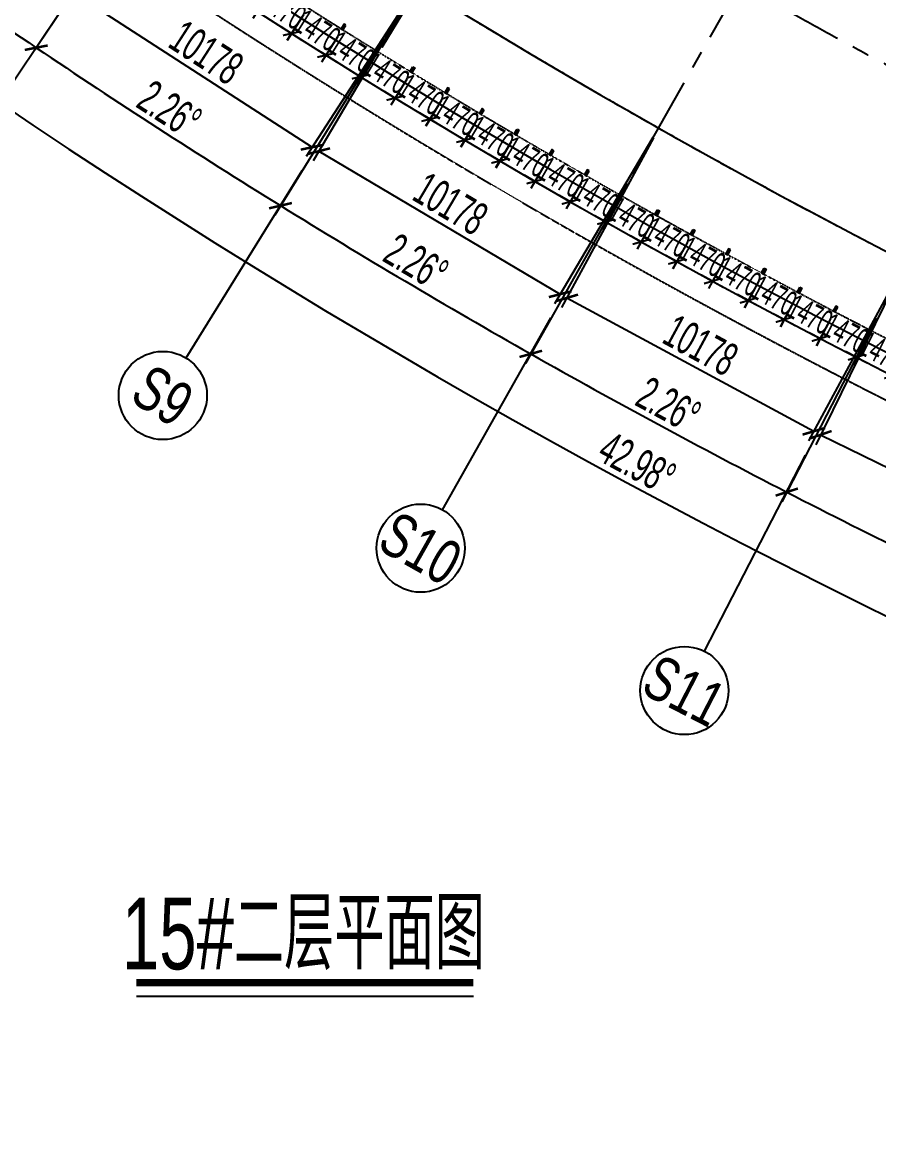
# Model space of a CAD drawing. Extents: x -668578 to 2331563, y -1202445 to 1620273.
# Drawn here: x 450490 to 481556, y 29387 to 69569 of the extents above; entities that cross this region are included whole.
import ezdxf
from ezdxf.enums import TextEntityAlignment as Align

# ---------------------------------------------------------------- set-up
doc = ezdxf.new("R2010")
doc.units = 0
for name, pattern in [('CENTER2', [28.575, 19.05, -3.175, 3.175, -3.175]), ('DASH', [0.35, 0.25, -0.1]), ('DOT2', [0.125, 0, -0.125])]:
    doc.linetypes.add(name, pattern=pattern)
doc.layers.get('0').update_dxf_attribs({"color": 8})
doc.layers.get('Defpoints').update_dxf_attribs({"color": 8})
for name, color, linetype in [('#文字', 8, 'Continuous'), ('#标注', 8, 'Continuous'), ('#轴线', 8, 'CENTER2'), ('A-AL', 8, 'Continuous'), ('A-FLOR-OTLN', 8, 'DOT2'), ('A-WIND-FRAM', 8, 'Continuous'), ('dim', 8, 'Continuous'), ('WINDOW', 8, 'Continuous'), ('外轮廓', 8, 'Continuous'), ('暖-消防-挡烟垂壁', 8, 'Continuous')]:
    doc.layers.add(name, color=color, linetype=linetype)
doc.styles.add('#文字', font='jrs.shx', dxfattribs={"width": 0.7, "bigfont": 'hztxt.shx'})
doc.styles.add('JHZX', font='jrs.shx', dxfattribs={"width": 0.6, "bigfont": 'jhz.shx'})
doc.dimstyles.new('JZBZ-300', dxfattribs={"dimscale": 300, "dimtxt": 3, "dimasz": 1.5, "dimexe": 1, "dimexo": 1, "dimgap": 0.5, "dimtad": 1, "dimdec": 0, "dimdsep": 46, "dimtxsty": 'JHZX', "dimblk1": 'ARCHTICK', "dimblk2": 'ARCHTICK', "dimsah": 1, "dimcen": 0, "dimclrd": 1, "dimclre": 1, "dimclrt": 2, "dimazin": 2, "dimtfac": 1, "dimtdec": 0, "dimtix": 1, "dimtmove": 0, "dimatfit": 3, "dimfxl": 0, "dimtolj": 1, "dimlwd": -1, "dimlwe": -1, "dimarcsym": 0})
doc.dimstyles.new('JZBZ-400', dxfattribs={"dimscale": 400, "dimtxt": 3, "dimasz": 1.5, "dimexe": 1, "dimexo": 1, "dimgap": 0.5, "dimtad": 1, "dimdec": 0, "dimdsep": 46, "dimtxsty": 'JHZX', "dimblk1": 'ARCHTICK', "dimblk2": 'ARCHTICK', "dimsah": 1, "dimcen": 0, "dimclrd": 1, "dimclre": 1, "dimclrt": 2, "dimazin": 2, "dimtfac": 1, "dimtdec": 0, "dimtix": 1, "dimtmove": 0, "dimatfit": 3, "dimfxl": 0, "dimtolj": 1, "dimlwd": -1, "dimlwe": -1, "dimarcsym": 0})

# ---------------------------------------------------------------- blocks, each defined once
blk = doc.blocks.new('_ARCHTICK')
at = {"color": 0, "linetype": 'ByBlock', "const_width": 0.15}
blk.add_lwpolyline([(-0.5, -0.5), (0.5, 0.5)], dxfattribs=at)
blk = doc.blocks.new('*D2939')
at = {"layer": '#标注', "ltscale": 300, "transparency": 16777216}
for p, q in [((-1773, -1481), (-9342, -7863)), ((165914, -92056), (164727, -101884))]:
    blk.add_line(p, q, dxfattribs=at)
blk.add_arc((197092, 166179), 269610, 220.13382, 263.11563, dxfattribs=at)
at = {"layer": 'Defpoints', "color": 0, "ltscale": 300, "transparency": 16777216}
for p in [(197092, 166179), (-1467, -1224), (40380, -53208), (165962, -91659)]:
    blk.add_point(p, dxfattribs=at)
at = {"layer": '#标注', "ltscale": 300, "transparency": 16777216, "xscale": 600, "yscale": 600, "zscale": 600}
for p, rotation in [((-9036, -7605), 130.1338192809485), ((164775, -101487), 353.1156299250187)]:
    blk.add_blockref('_ARCHTICK', p, dxfattribs=dict(at, rotation=rotation))
at = {"layer": '#标注', "ltscale": 300, "transparency": 16777216, "insert": (69342, -70334), "char_height": 1200, "attachment_point": 5, "rotation": 331.6247, "style": 'JHZX'}
blk.add_mtext('\\A1;42.98°', dxfattribs=at)
blk = doc.blocks.new('*D2929')
at = {"layer": '#标注', "ltscale": 300, "transparency": 16777216}
for p, q in [((43129, -43470), (38690, -49515)), ((51525, -49384), (47327, -55599))]:
    blk.add_line(p, q, dxfattribs=at)
blk.add_arc((197092, 166179), 267210, 233.70702, 235.96922, dxfattribs=at)
at = {"layer": 'Defpoints', "color": 0, "ltscale": 300, "transparency": 16777216}
for p in [(197092, 166179), (43366, -43147), (51748, -49052), (41775, -51255)]:
    blk.add_point(p, dxfattribs=at)
at = {"layer": '#标注', "ltscale": 300, "transparency": 16777216, "xscale": 600, "yscale": 600, "zscale": 600}
for p, rotation in [((38927, -49192), 143.7070209422216), ((47551, -55268), 325.9692216820953)]:
    blk.add_blockref('_ARCHTICK', p, dxfattribs=dict(at, rotation=rotation))
at = {"layer": '#标注', "ltscale": 300, "transparency": 16777216, "insert": (43670, -51619), "char_height": 1200, "attachment_point": 5, "rotation": 324.8381, "style": 'JHZX'}
blk.add_mtext('\\A1;2.26°', dxfattribs=at)
blk = doc.blocks.new('*D2930')
at = {"layer": '#标注', "ltscale": 300, "transparency": 16777216}
for p, q in [((51525, -49384), (47327, -55599)), ((60147, -54962), (56198, -61338))]:
    blk.add_line(p, q, dxfattribs=at)
blk.add_arc((197092, 166179), 267210, 235.96922, 238.23142, dxfattribs=at)
at = {"layer": 'Defpoints', "color": 0, "ltscale": 300, "transparency": 16777216}
for p in [(197092, 166179), (51748, -49052), (60357, -54622), (50478, -57217)]:
    blk.add_point(p, dxfattribs=at)
at = {"layer": '#标注', "ltscale": 300, "transparency": 16777216, "xscale": 600, "yscale": 600, "zscale": 600}
for p, rotation in [((47551, -55268), 145.9692216820956), ((56409, -60998), 328.2314223311194)]:
    blk.add_blockref('_ARCHTICK', p, dxfattribs=dict(at, rotation=rotation))
at = {"layer": '#标注', "ltscale": 300, "transparency": 16777216, "insert": (52386, -57505), "char_height": 1200, "attachment_point": 5, "rotation": 327.1003, "style": 'JHZX'}
blk.add_mtext('\\A1;2.26°', dxfattribs=at)
blk = doc.blocks.new('*D2931')
at = {"layer": '#标注', "ltscale": 300, "transparency": 16777216}
for p, q in [((60147, -54962), (56198, -61338)), ((68983, -60195), (65289, -66722))]:
    blk.add_line(p, q, dxfattribs=at)
blk.add_arc((197092, 166179), 267210, 238.23142, 240.49362, dxfattribs=at)
at = {"layer": 'Defpoints', "color": 0, "ltscale": 300, "transparency": 16777216}
for p in [(197092, 166179), (60357, -54622), (69180, -59847), (59411, -62830)]:
    blk.add_point(p, dxfattribs=at)
at = {"layer": '#标注', "ltscale": 300, "transparency": 16777216, "xscale": 600, "yscale": 600, "zscale": 600}
for p, rotation in [((56409, -60998), 148.2314223311197), ((65486, -66374), 330.4936231196922)]:
    blk.add_blockref('_ARCHTICK', p, dxfattribs=dict(at, rotation=rotation))
at = {"layer": '#标注', "ltscale": 300, "transparency": 16777216, "insert": (61328, -63043), "char_height": 1200, "attachment_point": 5, "rotation": 329.3625, "style": 'JHZX'}
blk.add_mtext('\\A1;2.26°', dxfattribs=at)
blk = doc.blocks.new('*D2932')
at = {"layer": '#标注', "ltscale": 300, "transparency": 16777216}
for p, q in [((68983, -60195), (65289, -66722)), ((78018, -65075), (74585, -71743))]:
    blk.add_line(p, q, dxfattribs=at)
blk.add_arc((197092, 166179), 267210, 240.49362, 242.75582, dxfattribs=at)
at = {"layer": 'Defpoints', "color": 0, "ltscale": 300, "transparency": 16777216}
for p in [(197092, 166179), (69180, -59847), (78201, -64720), (68558, -68086)]:
    blk.add_point(p, dxfattribs=at)
at = {"layer": '#标注', "ltscale": 300, "transparency": 16777216, "xscale": 600, "yscale": 600, "zscale": 600}
for p, rotation in [((65486, -66374), 150.4936231196918), ((74768, -71388), 332.755823859536)]:
    blk.add_blockref('_ARCHTICK', p, dxfattribs=dict(at, rotation=rotation))
at = {"layer": '#标注', "ltscale": 300, "transparency": 16777216, "insert": (70482, -68223), "char_height": 1200, "attachment_point": 5, "rotation": 331.6247, "style": 'JHZX'}
blk.add_mtext('\\A1;2.26°', dxfattribs=at)
blk = doc.blocks.new('*D2958')
at = {"layer": '#标注', "ltscale": 300, "transparency": 16777216}
for p, q in [((78018, -65075), (74585, -71743)), ((87239, -69595), (84071, -76394))]:
    blk.add_line(p, q, dxfattribs=at)
blk.add_arc((197092, 166179), 267210, 242.75582, 245.01802, dxfattribs=at)
at = {"layer": 'Defpoints', "color": 0, "ltscale": 300, "transparency": 16777216}
for p in [(197092, 166179), (78201, -64720), (87408, -69233), (77905, -72977)]:
    blk.add_point(p, dxfattribs=at)
at = {"layer": '#标注', "ltscale": 300, "transparency": 16777216, "xscale": 600, "yscale": 600, "zscale": 600}
for p, rotation in [((74768, -71388), 152.7558238595363), ((84240, -76031), 335.0180245994224)]:
    blk.add_blockref('_ARCHTICK', p, dxfattribs=dict(at, rotation=rotation))
at = {"layer": '#标注', "ltscale": 300, "transparency": 16777216, "insert": (79833, -73038), "char_height": 1200, "attachment_point": 5, "rotation": 333.8869, "style": 'JHZX'}
blk.add_mtext('\\A1;2.26°', dxfattribs=at)
blk = doc.blocks.new('*U2924')
at = {"linetype": 'ByBlock'}
blk.add_line((0, -20), (0, 0), dxfattribs=at)
blk.add_circle((0, -24), 4, dxfattribs=at)
at = {"color": 253, "linetype": 'ByBlock', "style": 'JHZX', "width": 0.75}
blk.add_attdef('AXES', text='', height=4, dxfattribs=at).set_placement((0, -24), align=Align.MIDDLE_CENTER)
blk = doc.blocks.new('*D3010')
at = {"layer": '#标注', "transparency": 16777216}
for p, q in [((-101902, -38890), (-105706, -44769)), ((-105489, -44433), (-96943, -49962)), ((-93357, -44418), (-97160, -50298))]:
    blk.add_line(p, q, dxfattribs=at)
at = {"layer": 'Defpoints', "color": 0, "transparency": 16777216}
for p in [(-101685, -38554), (-93139, -44082), (-96943, -49962)]:
    blk.add_point(p, dxfattribs=at)
at = {"layer": '#标注', "transparency": 16777216, "xscale": 600, "yscale": 600, "zscale": 600}
for p, rotation in [((-105489, -44433), 147.1003207696899), ((-96943, -49962), 327.1003207696899)]:
    blk.add_blockref('_ARCHTICK', p, dxfattribs=dict(at, rotation=rotation))
at = {"layer": '#标注', "transparency": 16777216, "insert": (-100782, -46526), "char_height": 1200, "attachment_point": 5, "rotation": 327.1003, "style": 'JHZX'}
blk.add_mtext('\\A1;10178', dxfattribs=at)
blk = doc.blocks.new('*D3012')
at = {"layer": '#标注', "transparency": 16777216}
for p, q in [((-93343, -44426), (-96912, -50452)), ((-84586, -49613), (-88155, -55638)), ((-96708, -50107), (-87951, -55294))]:
    blk.add_line(p, q, dxfattribs=at)
at = {"layer": 'Defpoints', "color": 0, "transparency": 16777216}
for p in [(-93139, -44082), (-84382, -49269), (-87951, -55294)]:
    blk.add_point(p, dxfattribs=at)
at = {"layer": '#标注', "transparency": 16777216, "xscale": 600, "yscale": 600, "zscale": 600}
for p, rotation in [((-96708, -50107), 149.3625242491921), ((-87951, -55294), 329.3625242491921)]:
    blk.add_blockref('_ARCHTICK', p, dxfattribs=dict(at, rotation=rotation))
at = {"layer": '#标注', "transparency": 16777216, "insert": (-91922, -52012), "char_height": 1200, "attachment_point": 5, "rotation": 329.3625, "style": 'JHZX'}
blk.add_mtext('\\A1;10178', dxfattribs=at)
blk = doc.blocks.new('*D3013')
at = {"layer": '#标注', "transparency": 16777216}
for p, q in [((-84572, -49621), (-87900, -55782)), ((-75617, -54458), (-78945, -60619)), ((-87710, -55430), (-78755, -60267))]:
    blk.add_line(p, q, dxfattribs=at)
at = {"layer": 'Defpoints', "color": 0, "transparency": 16777216}
for p in [(-84382, -49269), (-75427, -54106), (-78755, -60267)]:
    blk.add_point(p, dxfattribs=at)
at = {"layer": '#标注', "transparency": 16777216, "xscale": 600, "yscale": 600, "zscale": 600}
for p, rotation in [((-87710, -55430), 151.6247224242016), ((-78755, -60267), 331.6247224242016)]:
    blk.add_blockref('_ARCHTICK', p, dxfattribs=dict(at, rotation=rotation))
at = {"layer": '#标注', "transparency": 16777216, "insert": (-82853, -57145), "char_height": 1200, "attachment_point": 5, "rotation": 331.6247, "style": 'JHZX'}
blk.add_mtext('\\A1;10178', dxfattribs=at)
blk = doc.blocks.new('*D3015')
at = {"layer": '#标注', "transparency": 16777216}
for p, q in [((-75603, -54465), (-78685, -60753)), ((-66464, -58945), (-69546, -65233)), ((-78509, -60394), (-69370, -64874))]:
    blk.add_line(p, q, dxfattribs=at)
at = {"layer": 'Defpoints', "color": 0, "transparency": 16777216}
for p in [(-75427, -54106), (-66288, -58586), (-69370, -64874)]:
    blk.add_point(p, dxfattribs=at)
at = {"layer": '#标注', "transparency": 16777216, "xscale": 600, "yscale": 600, "zscale": 600}
for p, rotation in [((-78509, -60394), 153.8869252948706), ((-69370, -64874), 333.8869252948707)]:
    blk.add_blockref('_ARCHTICK', p, dxfattribs=dict(at, rotation=rotation))
at = {"layer": '#标注', "transparency": 16777216, "insert": (-73588, -61915), "char_height": 1200, "attachment_point": 5, "rotation": 333.8869, "style": 'JHZX'}
blk.add_mtext('\\A1;10178', dxfattribs=at)
blk = doc.blocks.new('*U48')
blk.add_line((-9.245, -0.75), (9.55, -0.75))
at = {"const_width": 0.4}
blk.add_lwpolyline([(-9.245, 0), (9.55, 0)], dxfattribs=at)
at = {"style": 'JHZX', "width": 0.75}
blk.add_attdef('立面图', text='', height=4, dxfattribs=at).set_placement((0.064, 2.74), align=Align.MIDDLE_CENTER)
blk = doc.blocks.new('*D1827')
at = {"layer": '#标注', "color": 1, "ltscale": 300, "transparency": 16777216}
for p, q in [((459450, 70630), (458855, 69698)), ((459016, 69951), (458637, 70193)), ((459016, 69951), (460255, 69159)), ((460689, 69839), (460093, 68907)), ((460255, 69159), (460634, 68917))]:
    blk.add_line(p, q, dxfattribs=at)
at = {"layer": 'Defpoints', "color": 0, "ltscale": 300, "transparency": 16777216}
for p in [(459612, 70883), (460851, 70092), (460255, 69159)]:
    blk.add_point(p, dxfattribs=at)
at = {"layer": '#标注', "color": 1, "ltscale": 300, "transparency": 16777216, "xscale": 450, "yscale": 450, "zscale": 450}
for p, rotation in [((459016, 69951), 327.4242386249305), ((460255, 69159), 147.4242386249305)]:
    blk.add_blockref('_ARCHTICK', p, dxfattribs=dict(at, rotation=rotation))
at = {"layer": '#标注', "color": 2, "ltscale": 300, "transparency": 16777216, "insert": (459959, 70061), "char_height": 900, "attachment_point": 5, "rotation": 327.4242, "style": 'JHZX'}
blk.add_mtext('\\A1;1470', dxfattribs=at)
blk = doc.blocks.new('*D1828')
at = {"layer": '#标注', "color": 1, "ltscale": 300, "transparency": 16777216}
for p, q in [((460690, 69838), (460100, 68902)), ((460260, 69156), (459880, 69396)), ((460260, 69156), (461503, 68372)), ((461934, 69053), (461343, 68118)), ((461503, 68372), (461884, 68131))]:
    blk.add_line(p, q, dxfattribs=at)
at = {"layer": 'Defpoints', "color": 0, "ltscale": 300, "transparency": 16777216}
for p in [(460851, 70092), (462094, 69307), (461503, 68372)]:
    blk.add_point(p, dxfattribs=at)
at = {"layer": '#标注', "color": 1, "ltscale": 300, "transparency": 16777216, "xscale": 450, "yscale": 450, "zscale": 450}
for p, rotation in [((460260, 69156), 327.7474343113603), ((461503, 68372), 147.7474343113603)]:
    blk.add_blockref('_ARCHTICK', p, dxfattribs=dict(at, rotation=rotation))
at = {"layer": '#标注', "color": 2, "ltscale": 300, "transparency": 16777216, "insert": (461202, 69271), "char_height": 900, "attachment_point": 5, "rotation": 327.7474, "style": 'JHZX'}
blk.add_mtext('\\A1;1470', dxfattribs=at)
blk = doc.blocks.new('*D1829')
at = {"layer": '#标注', "color": 1, "ltscale": 300, "transparency": 16777216}
for p, q in [((461935, 69053), (461350, 68114)), ((461509, 68368), (461127, 68606)), ((461509, 68368), (462756, 67591)), ((463183, 68275), (462598, 67336)), ((462756, 67591), (463138, 67353))]:
    blk.add_line(p, q, dxfattribs=at)
at = {"layer": 'Defpoints', "color": 0, "ltscale": 300, "transparency": 16777216}
for p in [(462094, 69307), (463341, 68530), (462756, 67591)]:
    blk.add_point(p, dxfattribs=at)
at = {"layer": '#标注', "color": 1, "ltscale": 300, "transparency": 16777216, "xscale": 450, "yscale": 450, "zscale": 450}
for p, rotation in [((461509, 68368), 328.070629997791), ((462756, 67591), 148.070629997791)]:
    blk.add_blockref('_ARCHTICK', p, dxfattribs=dict(at, rotation=rotation))
at = {"layer": '#标注', "color": 2, "ltscale": 300, "transparency": 16777216, "insert": (462450, 68489), "char_height": 900, "attachment_point": 5, "rotation": 328.0706, "style": 'JHZX'}
blk.add_mtext('\\A1;1470', dxfattribs=at)
blk = doc.blocks.new('*D1830')
at = {"layer": '#标注', "color": 1, "ltscale": 300, "transparency": 16777216}
for p, q in [((463184, 68274), (462604, 67332)), ((462761, 67588), (462378, 67823)), ((462761, 67588), (464013, 66817)), ((464436, 67504), (463856, 66562)), ((464013, 66817), (464397, 66581))]:
    blk.add_line(p, q, dxfattribs=at)
at = {"layer": 'Defpoints', "color": 0, "ltscale": 300, "transparency": 16777216}
for p in [(463341, 68530), (464593, 67759), (464013, 66817)]:
    blk.add_point(p, dxfattribs=at)
at = {"layer": '#标注', "color": 1, "ltscale": 300, "transparency": 16777216, "xscale": 450, "yscale": 450, "zscale": 450}
for p, rotation in [((462761, 67588), 328.3938256842221), ((464013, 66817), 148.3938256842222)]:
    blk.add_blockref('_ARCHTICK', p, dxfattribs=dict(at, rotation=rotation))
at = {"layer": '#标注', "color": 2, "ltscale": 300, "transparency": 16777216, "insert": (463702, 67713), "char_height": 900, "attachment_point": 5, "rotation": 328.3938, "style": 'JHZX'}
blk.add_mtext('\\A1;1470', dxfattribs=at)
blk = doc.blocks.new('*D1831')
at = {"layer": '#标注', "color": 1, "ltscale": 300, "transparency": 16777216}
for p, q in [((464437, 67503), (463863, 66557)), ((464019, 66814), (463634, 67048)), ((464019, 66814), (465275, 66051)), ((465694, 66740), (465119, 65794)), ((465275, 66051), (465660, 65817))]:
    blk.add_line(p, q, dxfattribs=at)
at = {"layer": 'Defpoints', "color": 0, "ltscale": 300, "transparency": 16777216}
for p in [(464593, 67759), (465850, 66996), (465275, 66051)]:
    blk.add_point(p, dxfattribs=at)
at = {"layer": '#标注', "color": 1, "ltscale": 300, "transparency": 16777216, "xscale": 450, "yscale": 450, "zscale": 450}
for p, rotation in [((464019, 66814), 328.7170213706527), ((465275, 66051), 148.7170213706527)]:
    blk.add_blockref('_ARCHTICK', p, dxfattribs=dict(at, rotation=rotation))
at = {"layer": '#标注', "color": 2, "ltscale": 300, "transparency": 16777216, "insert": (464958, 66945), "char_height": 900, "attachment_point": 5, "rotation": 328.717, "style": 'JHZX'}
blk.add_mtext('\\A1;1470', dxfattribs=at)
blk = doc.blocks.new('*D1832')
at = {"layer": '#标注', "color": 1, "ltscale": 300, "transparency": 16777216}
for p, q in [((465695, 66739), (465126, 65790)), ((465280, 66047), (464894, 66279)), ((465280, 66047), (466541, 65291)), ((466956, 65983), (466387, 65034)), ((466541, 65291), (466927, 65060))]:
    blk.add_line(p, q, dxfattribs=at)
at = {"layer": 'Defpoints', "color": 0, "ltscale": 300, "transparency": 16777216}
for p in [(465850, 66996), (467110, 66240), (466541, 65291)]:
    blk.add_point(p, dxfattribs=at)
at = {"layer": '#标注', "color": 1, "ltscale": 300, "transparency": 16777216, "xscale": 450, "yscale": 450, "zscale": 450}
for p, rotation in [((465280, 66047), 329.0402170570833), ((466541, 65291), 149.0402170570833)]:
    blk.add_blockref('_ARCHTICK', p, dxfattribs=dict(at, rotation=rotation))
at = {"layer": '#标注', "color": 2, "ltscale": 300, "transparency": 16777216, "insert": (466219, 66184), "char_height": 900, "attachment_point": 5, "rotation": 329.0402, "style": 'JHZX'}
blk.add_mtext('\\A1;1470', dxfattribs=at)
blk = doc.blocks.new('*D1833')
at = {"layer": '#标注', "color": 1, "ltscale": 300, "transparency": 16777216}
for p, q in [((466957, 65982), (466393, 65030)), ((466546, 65288), (466159, 65517)), ((466546, 65288), (467811, 64539)), ((468222, 65233), (467658, 64281)), ((467811, 64539), (468198, 64309))]:
    blk.add_line(p, q, dxfattribs=at)
at = {"layer": 'Defpoints', "color": 0, "ltscale": 300, "transparency": 16777216}
for p in [(467110, 66240), (468375, 65491), (467811, 64539)]:
    blk.add_point(p, dxfattribs=at)
at = {"layer": '#标注', "color": 1, "ltscale": 300, "transparency": 16777216, "xscale": 450, "yscale": 450, "zscale": 450}
for p, rotation in [((466546, 65288), 329.3634127435128), ((467811, 64539), 149.3634127435128)]:
    blk.add_blockref('_ARCHTICK', p, dxfattribs=dict(at, rotation=rotation))
at = {"layer": '#标注', "color": 2, "ltscale": 300, "transparency": 16777216, "insert": (467484, 65430), "char_height": 900, "attachment_point": 5, "rotation": 329.3634, "style": 'JHZX'}
blk.add_mtext('\\A1;1470', dxfattribs=at)
blk = doc.blocks.new('*D1834')
at = {"layer": '#标注', "color": 1, "ltscale": 300, "transparency": 16777216}
for p, q in [((468223, 65232), (467665, 64277)), ((467816, 64536), (467428, 64763)), ((467816, 64536), (469086, 63794)), ((469492, 64490), (468934, 63535)), ((469086, 63794), (469474, 63567))]:
    blk.add_line(p, q, dxfattribs=at)
at = {"layer": 'Defpoints', "color": 0, "ltscale": 300, "transparency": 16777216}
for p in [(468375, 65491), (469644, 64749), (469086, 63794)]:
    blk.add_point(p, dxfattribs=at)
at = {"layer": '#标注', "color": 1, "ltscale": 300, "transparency": 16777216, "xscale": 450, "yscale": 450, "zscale": 450}
for p, rotation in [((467816, 64536), 329.6866084299428), ((469086, 63794), 149.6866084299428)]:
    blk.add_blockref('_ARCHTICK', p, dxfattribs=dict(at, rotation=rotation))
at = {"layer": '#标注', "color": 2, "ltscale": 300, "transparency": 16777216, "insert": (468754, 64683), "char_height": 900, "attachment_point": 5, "rotation": 329.6866, "style": 'JHZX'}
blk.add_mtext('\\A1;1470', dxfattribs=at)
blk = doc.blocks.new('*D1835')
at = {"layer": '#标注', "color": 1, "ltscale": 300, "transparency": 16777216}
for p, q in [((469494, 64489), (468941, 63531)), ((469091, 63791), (468701, 64015)), ((469091, 63791), (470364, 63056)), ((470767, 63754), (470214, 62796)), ((470364, 63056), (470754, 62831))]:
    blk.add_line(p, q, dxfattribs=at)
at = {"layer": 'Defpoints', "color": 0, "ltscale": 300, "transparency": 16777216}
for p in [(469644, 64749), (470917, 64014), (470364, 63056)]:
    blk.add_point(p, dxfattribs=at)
at = {"layer": '#标注', "color": 1, "ltscale": 300, "transparency": 16777216, "xscale": 450, "yscale": 450, "zscale": 450}
for p, rotation in [((469091, 63791), 330.0098041163765), ((470364, 63056), 150.0098041163766)]:
    blk.add_blockref('_ARCHTICK', p, dxfattribs=dict(at, rotation=rotation))
at = {"layer": '#标注', "color": 2, "ltscale": 300, "transparency": 16777216, "insert": (470027, 63943), "char_height": 900, "attachment_point": 5, "rotation": 330.0098, "style": 'JHZX'}
blk.add_mtext('\\A1;1470', dxfattribs=at)
blk = doc.blocks.new('*D1836')
at = {"layer": '#标注', "color": 1, "ltscale": 300, "transparency": 16777216}
for p, q in [((470769, 63753), (470221, 62792)), ((470369, 63053), (469978, 63275)), ((470369, 63053), (471647, 62325)), ((472046, 63026), (471498, 62064)), ((471647, 62325), (472038, 62102))]:
    blk.add_line(p, q, dxfattribs=at)
at = {"layer": 'Defpoints', "color": 0, "ltscale": 300, "transparency": 16777216}
for p in [(470917, 64014), (472194, 63286), (471647, 62325)]:
    blk.add_point(p, dxfattribs=at)
at = {"layer": '#标注', "color": 1, "ltscale": 300, "transparency": 16777216, "xscale": 450, "yscale": 450, "zscale": 450}
for p, rotation in [((470369, 63053), 330.3329998028086), ((471647, 62325), 150.3329998028085)]:
    blk.add_blockref('_ARCHTICK', p, dxfattribs=dict(at, rotation=rotation))
at = {"layer": '#标注', "color": 2, "ltscale": 300, "transparency": 16777216, "insert": (471305, 63210), "char_height": 900, "attachment_point": 5, "rotation": 330.333, "style": 'JHZX'}
blk.add_mtext('\\A1;1470', dxfattribs=at)
blk = doc.blocks.new('*D1837')
at = {"layer": '#标注', "color": 1, "ltscale": 300, "transparency": 16777216}
for p, q in [((472047, 63025), (471505, 62061)), ((471652, 62322), (471260, 62543)), ((471652, 62322), (472934, 61602)), ((473329, 62305), (472787, 61340)), ((472934, 61602), (473326, 61381))]:
    blk.add_line(p, q, dxfattribs=at)
at = {"layer": 'Defpoints', "color": 0, "ltscale": 300, "transparency": 16777216}
for p in [(472194, 63286), (473476, 62566), (472934, 61602)]:
    blk.add_point(p, dxfattribs=at)
at = {"layer": '#标注', "color": 1, "ltscale": 300, "transparency": 16777216, "xscale": 450, "yscale": 450, "zscale": 450}
for p, rotation in [((471652, 62322), 330.656195489238), ((472934, 61602), 150.656195489238)]:
    blk.add_blockref('_ARCHTICK', p, dxfattribs=dict(at, rotation=rotation))
at = {"layer": '#标注', "color": 2, "ltscale": 300, "transparency": 16777216, "insert": (472587, 62485), "char_height": 900, "attachment_point": 5, "rotation": 330.6562, "style": 'JHZX'}
blk.add_mtext('\\A1;1470', dxfattribs=at)
blk = doc.blocks.new('*D1838')
at = {"layer": '#标注', "color": 1, "ltscale": 300, "transparency": 16777216}
for p, q in [((473330, 62304), (472794, 61336)), ((472939, 61599), (472546, 61817)), ((472939, 61599), (474225, 60885)), ((474616, 61591), (474079, 60623)), ((474225, 60885), (474618, 60667))]:
    blk.add_line(p, q, dxfattribs=at)
at = {"layer": 'Defpoints', "color": 0, "ltscale": 300, "transparency": 16777216}
for p in [(473476, 62566), (474761, 61853), (474225, 60885)]:
    blk.add_point(p, dxfattribs=at)
at = {"layer": '#标注', "color": 1, "ltscale": 300, "transparency": 16777216, "xscale": 450, "yscale": 450, "zscale": 450}
for p, rotation in [((472939, 61599), 330.9793911756665), ((474225, 60885), 150.9793911756665)]:
    blk.add_blockref('_ARCHTICK', p, dxfattribs=dict(at, rotation=rotation))
at = {"layer": '#标注', "color": 2, "ltscale": 300, "transparency": 16777216, "insert": (473873, 61767), "char_height": 900, "attachment_point": 5, "rotation": 330.9794, "style": 'JHZX'}
blk.add_mtext('\\A1;1470', dxfattribs=at)
blk = doc.blocks.new('*D1839')
at = {"layer": '#标注', "color": 1, "ltscale": 300, "transparency": 16777216}
for p, q in [((474617, 61590), (474086, 60619)), ((474230, 60882), (473835, 61099)), ((474230, 60882), (475519, 60177)), ((475907, 60884), (475375, 59913)), ((475519, 60177), (475914, 59961))]:
    blk.add_line(p, q, dxfattribs=at)
at = {"layer": 'Defpoints', "color": 0, "ltscale": 300, "transparency": 16777216}
for p in [(474761, 61853), (476051, 61147), (475519, 60177)]:
    blk.add_point(p, dxfattribs=at)
at = {"layer": '#标注', "color": 1, "ltscale": 300, "transparency": 16777216, "xscale": 450, "yscale": 450, "zscale": 450}
for p, rotation in [((474230, 60882), 331.3025868620995), ((475519, 60177), 151.3025868620996)]:
    blk.add_blockref('_ARCHTICK', p, dxfattribs=dict(at, rotation=rotation))
at = {"layer": '#标注', "color": 2, "ltscale": 300, "transparency": 16777216, "insert": (475163, 61056), "char_height": 900, "attachment_point": 5, "rotation": 331.3026, "style": 'JHZX'}
blk.add_mtext('\\A1;1470', dxfattribs=at)
blk = doc.blocks.new('*D1840')
at = {"layer": '#标注', "color": 1, "ltscale": 300, "transparency": 16777216}
for p, q in [((475908, 60883), (475382, 59910)), ((475525, 60174), (475129, 60387)), ((475525, 60174), (476818, 59475)), ((477201, 60184), (476676, 59211)), ((476818, 59475), (477214, 59261))]:
    blk.add_line(p, q, dxfattribs=at)
at = {"layer": 'Defpoints', "color": 0, "ltscale": 300, "transparency": 16777216}
for p in [(476051, 61147), (477344, 60448), (476818, 59475)]:
    blk.add_point(p, dxfattribs=at)
at = {"layer": '#标注', "color": 1, "ltscale": 300, "transparency": 16777216, "xscale": 450, "yscale": 450, "zscale": 450}
for p, rotation in [((475525, 60174), 331.6257825485313), ((476818, 59475), 151.6257825485313)]:
    blk.add_blockref('_ARCHTICK', p, dxfattribs=dict(at, rotation=rotation))
at = {"layer": '#标注', "color": 2, "ltscale": 300, "transparency": 16777216, "insert": (476457, 60352), "char_height": 900, "attachment_point": 5, "rotation": 331.6258, "style": 'JHZX'}
blk.add_mtext('\\A1;1470', dxfattribs=at)
blk = doc.blocks.new('*D1841')
at = {"layer": '#标注', "color": 1, "ltscale": 300, "transparency": 16777216}
for p, q in [((477203, 60184), (476683, 59207)), ((476824, 59472), (476427, 59684)), ((476824, 59472), (478121, 58781)), ((478500, 59492), (477980, 58516)), ((478121, 58781), (478518, 58569))]:
    blk.add_line(p, q, dxfattribs=at)
at = {"layer": 'Defpoints', "color": 0, "ltscale": 300, "transparency": 16777216}
for p in [(477344, 60448), (478641, 59757), (478121, 58781)]:
    blk.add_point(p, dxfattribs=at)
at = {"layer": '#标注', "color": 1, "ltscale": 300, "transparency": 16777216, "xscale": 450, "yscale": 450, "zscale": 450}
for p, rotation in [((476824, 59472), 331.9489782349633), ((478121, 58781), 151.9489782349634)]:
    blk.add_blockref('_ARCHTICK', p, dxfattribs=dict(at, rotation=rotation))
at = {"layer": '#标注', "color": 2, "ltscale": 300, "transparency": 16777216, "insert": (477755, 59656), "char_height": 900, "attachment_point": 5, "rotation": 331.949, "style": 'JHZX'}
blk.add_mtext('\\A1;1470', dxfattribs=at)
blk = doc.blocks.new('*D1842')
at = {"layer": '#标注', "color": 1, "ltscale": 300, "transparency": 16777216}
for p, q in [((478502, 59492), (477987, 58512)), ((478127, 58778), (477728, 58987)), ((478127, 58778), (479428, 58094)), ((479803, 58808), (479288, 57828)), ((479428, 58094), (479826, 57885))]:
    blk.add_line(p, q, dxfattribs=at)
at = {"layer": 'Defpoints', "color": 0, "ltscale": 300, "transparency": 16777216}
for p in [(478641, 59757), (479943, 59073), (479428, 58094)]:
    blk.add_point(p, dxfattribs=at)
at = {"layer": '#标注', "color": 1, "ltscale": 300, "transparency": 16777216, "xscale": 450, "yscale": 450, "zscale": 450}
for p, rotation in [((478127, 58778), 332.2721739213949), ((479428, 58094), 152.2721739213949)]:
    blk.add_blockref('_ARCHTICK', p, dxfattribs=dict(at, rotation=rotation))
at = {"layer": '#标注', "color": 2, "ltscale": 300, "transparency": 16777216, "insert": (479056, 58967), "char_height": 900, "attachment_point": 5, "rotation": 332.2722, "style": 'JHZX'}
blk.add_mtext('\\A1;1470', dxfattribs=at)
blk = doc.blocks.new('*D1843')
at = {"layer": '#标注', "color": 1, "ltscale": 300, "transparency": 16777216}
for p, q in [((479804, 58807), (479295, 57825)), ((479433, 58091), (479034, 58298)), ((479433, 58091), (480738, 57414)), ((481110, 58130), (480600, 57148)), ((480738, 57414), (481138, 57207))]:
    blk.add_line(p, q, dxfattribs=at)
at = {"layer": 'Defpoints', "color": 0, "ltscale": 300, "transparency": 16777216}
for p in [(479943, 59073), (481248, 58397), (480738, 57414)]:
    blk.add_point(p, dxfattribs=at)
at = {"layer": '#标注', "color": 1, "ltscale": 300, "transparency": 16777216, "xscale": 450, "yscale": 450, "zscale": 450}
for p, rotation in [((479433, 58091), 332.5953696078262), ((480738, 57414), 152.5953696078261)]:
    blk.add_blockref('_ARCHTICK', p, dxfattribs=dict(at, rotation=rotation))
at = {"layer": '#标注', "color": 2, "ltscale": 300, "transparency": 16777216, "insert": (480362, 58285), "char_height": 900, "attachment_point": 5, "rotation": 332.5954, "style": 'JHZX'}
blk.add_mtext('\\A1;1470', dxfattribs=at)
blk = doc.blocks.new('*D1844')
at = {"layer": '#标注', "color": 1, "ltscale": 300, "transparency": 16777216}
for p, q in [((481111, 58130), (480607, 57144)), ((480744, 57412), (480343, 57616)), ((482420, 57460), (481916, 56475)), ((480744, 57412), (482053, 56742)), ((482053, 56742), (482453, 56537))]:
    blk.add_line(p, q, dxfattribs=at)
at = {"layer": 'Defpoints', "color": 0, "ltscale": 300, "transparency": 16777216}
for p in [(481248, 58397), (482556, 57727), (482053, 56742)]:
    blk.add_point(p, dxfattribs=at)
at = {"layer": '#标注', "color": 1, "ltscale": 300, "transparency": 16777216, "xscale": 450, "yscale": 450, "zscale": 450}
for p, rotation in [((480744, 57412), 332.9185652942566), ((482053, 56742), 152.9185652942565)]:
    blk.add_blockref('_ARCHTICK', p, dxfattribs=dict(at, rotation=rotation))
at = {"layer": '#标注', "color": 2, "ltscale": 300, "transparency": 16777216, "insert": (481672, 57611), "char_height": 900, "attachment_point": 5, "rotation": 332.9186, "style": 'JHZX'}
blk.add_mtext('\\A1;1470', dxfattribs=at)
blk = doc.blocks.new('幕墙分隔')
for p, q in [((-40, -100), (40, 100)), ((0, 100), (0, -100))]:
    blk.add_line(p, q)
blk.add_lwpolyline([(-40, 100), (40, 100), (40, -100), (-40, -100)], close=True)
blk = doc.blocks.new('A$C145C2DD4')
at = {"layer": '暖-消防-挡烟垂壁', "color": 3, "linetype": 'DASH', "const_width": 100}
blk.add_lwpolyline([(78313, 29700), (73997, 22610)], dxfattribs=at)
blk = doc.blocks.new('A$C9fbb2d7a')
at = {"layer": 'A-AL'}
blk.add_lwpolyline([(-143011, -4763, 0.37323), (-142744, -8750, 0.170493), (12906, -84262, 0.412397), (16280, -81597), (25756, -3110)], format="xyb", dxfattribs=at)
at = {"layer": 'A-FLOR-OTLN'}
blk.add_arc((42590, 175095), 260600, 224.76926, 263.47095, dxfattribs=at)
at = {"layer": '外轮廓', "color": 3, "linetype": 'DASH', "ltscale": 5}
blk.add_lwpolyline([(-112763, 26786), (-144951, -5020, 0.412976), (-144980, -8689, 0.149442), (-10150, -82155, 0.414726), (-7076, -80123), (1875, -35767, 0.413123), (-150, -32706, -0.149509), (-109077, 26754, 0.415715), (-112763, 26786)], format="xyb", close=True, dxfattribs=at)
at = {"layer": 'A-WIND-FRAM'}
for p, xscale, rotation in [((-95808, -45601), -1, 327.9083599620825), ((-94561, -46378), -0.9999999999999998, 328.2314240437652), ((-92054, -47910), -1, 329.0144646638537), ((-90794, -48667), -1, 329.1242383419919), ((-88261, -50157), -1, 329.8473072752606), ((-86989, -50891), -1, 330.1704787208303), ((-85712, -51619), -0.9999999999999998, 330.553677566242), ((-81858, -53757), -1, 331.5999179450804), ((-77967, -55830), -0.9999999999999999, 332.4327605564872)]:
    blk.add_blockref('幕墙分隔', p, dxfattribs=dict(at, xscale=xscale, rotation=rotation))
for p, rotation in [((-93310, -47147), 328.5544869836842), ((-89530, -49415), 329.387329595091), ((-84431, -52339), 330.8167688193411), ((-83147, -53051), 331.1399402649109), ((-80565, -54455), 331.8630091981794), ((-79268, -55147), 331.9727828763178), ((-76663, -56506), 332.7558234964063)]:
    blk.add_blockref('幕墙分隔', p, dxfattribs=dict(at, rotation=rotation))
at = {"layer": 'WINDOW'}
blk.add_blockref('A$C145C2DD4', (-168424, -68953), dxfattribs=at)
blk = doc.blocks.new('A$Caccc0cd0')
at = {"layer": '#标注'}
for p1, p2, picture, middle in [((-101685.2, -38553.7), (-93139.5, -44082.1), '*D3010', (-100781.5, -46525.9)), ((-93139.5, -44082.1), (-84382.2, -49268.8), '*D3012', (-91921.8, -52012.4)), ((-84382.2, -49268.8), (-75427.1, -54105.9), '*D3013', (-82852.5, -57144.9)), ((-75427.1, -54105.9), (-66287.9, -58585.7), '*D3015', (-73587.6, -61915.4))]:
    dim = blk.add_aligned_dim(p1=p1, p2=p2, distance=-7002.8, dimstyle='JZBZ-400', override={"dimclrd": 256, "dimclre": 256, "dimclrt": 256}, dxfattribs=at)
    dim.commit()
    dim.dimension.update_dxf_attribs({"geometry": picture, "text_midpoint": middle})
blk = doc.blocks.new('DSGDFG')
at = {"layer": '#标注', "ltscale": 300}
blk.add_arc((197092.2, 166179.2), 257800, 220.136073, 263.11563, dxfattribs=at)
at = {"layer": '#轴线', "ltscale": 200}
for p, q in [((97322.4, 5069.8), (60352.9, -54629)), ((69174.5, -59855.8), (103759.5, 1257.2))]:
    blk.add_line(p, q, dxfattribs=at)
for radius in [228400, 236200, 244000, 251800, 257800]:
    blk.add_arc((197092.2, 166179.2), radius, 218.438892, 265.140584, dxfattribs=at)
at = {"layer": '#标注', "ltscale": 300}
blk.add_blockref('A$Caccc0cd0', (154502.6, -8915.6), dxfattribs=at)
at = {"layer": '#标注', "linetype": 'ByBlock'}
for p, xscale, yscale, rotation, values in [((48384.8, -54020.8), 400, 400, 325.9985947828763, {'AXES': 'S8'}), ((57192.1, -59718.8), 400, 400, 328.2606767129008, {'AXES': 'S9'}), ((66217.4, -65064.7), 399.9999999999999, 399.9999999999999, 330.5227586429251, {'AXES': 'S10'}), ((75446.7, -70050.2), 400, 400, 332.7848405729493, {'AXES': 'S11'})]:
    blk.add_blockref('*U2924', p, dxfattribs=dict(at, xscale=xscale, yscale=yscale, rotation=rotation)).add_auto_attribs(values)
at = {"layer": '#标注', "ltscale": 300}
for base, p1, p2, picture, middle in [((40379.7, -53208.3), (-1467, -1223.5), (165961.7, -91658.5), '*D2939', (69341.6, -70334.5)), ((41774.7, -51255.4), (43365.9, -43147.5), (51748.4, -49052.3), '*D2929', (43669.6, -51618.7)), ((50478.4, -57216.7), (51748.4, -49052.3), (60357.4, -54621.7), '*D2930', (52386.2, -57504.9)), ((59410.7, -62829.8), (60357.4, -54621.7), (69179.6, -59846.8), '*D2931', (61328.4, -63042.5)), ((68557.6, -68086), (69179.6, -59846.8), (78201.1, -64719.7), '*D2932', (70482.1, -68222.8)), ((77904.8, -72977), (78201.1, -64719.7), (87407.9, -69232.7), '*D2958', (79833.3, -73037.8))]:
    dim = blk.add_angular_dim_3p(base=base, center=(197092.1, 166179.2), p1=p1, p2=p2, dimstyle='JZBZ-400', override={"dimclrd": 256, "dimclre": 256, "dimclrt": 256}, dxfattribs=at)
    dim.commit()
    dim.dimension.update_dxf_attribs({"geometry": picture, "text_midpoint": middle})
blk = doc.blocks.new('HFJHG')
at = {"layer": '#标注', "ltscale": 300}
for p1, p2, picture, middle in [((459611.8, 70883.1), (460850.5, 70091.6), '*D1827', (459958.5, 70060.7)), ((460850.5, 70091.6), (462093.7, 69307.2), '*D1828', (461201.9, 69271.2)), ((462093.7, 69307.2), (463341.3, 68529.7), '*D1829', (462449.7, 68488.7)), ((463341.3, 68529.7), (464593.2, 67759.3), '*D1830', (463701.9, 67713.3)), ((464593.2, 67759.3), (465849.5, 66996), '*D1831', (464958.5, 66945)), ((465849.5, 66996), (467110.1, 66239.8), '*D1832', (466219.3, 66183.7)), ((467110.1, 66239.8), (468374.9, 65490.7), '*D1833', (467484.5, 65429.6)), ((468374.9, 65490.7), (469643.9, 64748.8), '*D1834', (468753.8, 64682.6)), ((469643.9, 64748.8), (470917.1, 64014), '*D1835', (470027.4, 63942.8)), ((470917.1, 64014), (472194.4, 63286.4), '*D1836', (471305.1, 63210.2)), ((472194.4, 63286.4), (473475.8, 62566), '*D1837', (472587, 62484.8)), ((473475.8, 62566), (474761.2, 61852.9), '*D1838', (473872.9, 61766.7)), ((474761.2, 61852.9), (476050.7, 61147), '*D1839', (475162.8, 61055.8)), ((476050.7, 61147), (477344.1, 60448.4), '*D1840', (476456.7, 60352.2)), ((477344.1, 60448.5), (478641.4, 59757.2), '*D1841', (477754.6, 59656)), ((478641.4, 59757.2), (479942.6, 59073.2), '*D1842', (479056.4, 58967)), ((479942.6, 59073.2), (481247.6, 58396.6), '*D1843', (480362, 58285.4)), ((481247.6, 58396.6), (482556.4, 57727.4), '*D1844', (481671.5, 57611.2))]:
    dim = blk.add_aligned_dim(p1=p1, p2=p2, distance=-1106.3, dimstyle='JZBZ-300', dxfattribs=at)
    dim.commit()
    dim.dimension.update_dxf_attribs({"geometry": picture, "text_midpoint": middle})

msp = doc.modelspace()

# ---------------------------------------------------------------- block references
at = {"layer": '#标注'}
for name, p in [('DSGDFG', (403448.9, 123910)), ('HFJHG', (0, 0))]:
    msp.add_blockref(name, p, dxfattribs=at)
ref = msp.add_blockref('*U48', (460645.3, 34728.8), dxfattribs=dict(at, xscale=650, yscale=650, zscale=650))
ref.add_attrib('立面图', '15#二层平面图', dxfattribs={"layer": '#文字', "color": 2, "height": 2600, "style": '#文字', "width": 0.7}).set_placement((460687.1, 36509.6), align=Align.MIDDLE_CENTER)
at = {"layer": 'dim', "ltscale": 300}
msp.add_blockref('A$C9fbb2d7a', (557951.5, 114994.4), dxfattribs=at)

doc.saveas('drawing.dxf')
